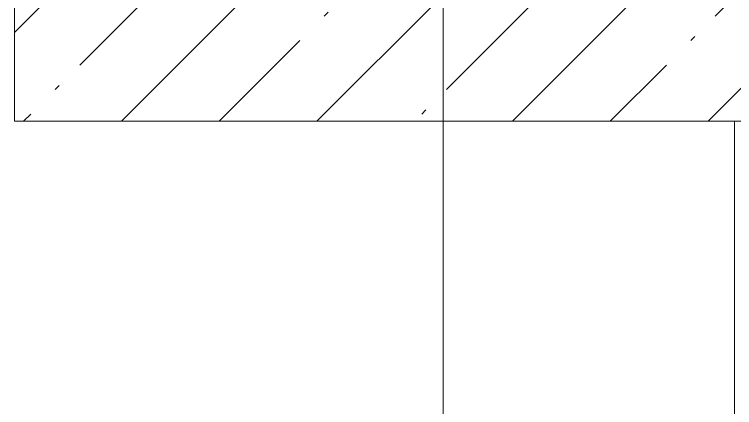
# Model space of a CAD drawing. Header units: millimetres. Extents: x 35770 to 248499, y -12553 to 31000.
# Drawn here: x 56410 to 56830, y 7233.1 to 7462.3 of the extents above; entities that cross this region are included whole.
import ezdxf

# ---------------------------------------------------------------- set-up
doc = ezdxf.new("R2010")
doc.units = ezdxf.units.MM
doc.linetypes.add('Осевая', pattern=[3175, 635, -476.25, 1587.5, -476.25])
doc.layers.add('A-WALL-1', color=9, linetype='Continuous', lineweight=9, true_color=0x808080)
doc.layers.add('S-COLS-1', color=9, linetype='Continuous', lineweight=9, true_color=0x808080)
doc.layers.add('S-COLS', color=7, linetype='Continuous', lineweight=9)
doc.layers.add('Оси-2', color=7, linetype='Осевая', lineweight=9)

# ---------------------------------------------------------------- blocks, each defined once
blk = doc.blocks.new('BSC_Колонна _Прямоугольная - 500х500-V18-План отделки полов с раскладкой материалов 1 этажа в осях 17-23')
at = {"layer": 'S-COLS'}
h = blk.add_hatch(dxfattribs=at)
h.set_pattern_fill('FP_34', color=256, style=0, pattern_type=2)
h.set_pattern_definition([(45, (-56660, -7650), (-57.02463, 57.02463), []), (45, (-56602.975, -7650), (-57.02463, 57.02463), [100.806, -20.161, 3.353, -16.808])])
h.paths.add_polyline_path([(-250, -250), (250, -250), (250, 250), (-250, 250), (-250, -122.88)])
at = {"layer": 'S-COLS-1'}
for p, q in [((-250, 250), (-250, -250)), ((-250, -250), (250, -250))]:
    blk.add_line(p, q, dxfattribs=at)

msp = doc.modelspace()

# ---------------------------------------------------------------- linework, layer by layer
at = {"layer": 'A-WALL-1'}
msp.add_line((56830, 7400), (56830, 7150), dxfattribs=at)
at = {"layer": 'Оси-2'}
msp.add_line((56660, 593.74), (56660, 24898.07), dxfattribs=at)

# ---------------------------------------------------------------- block references
at = {"layer": 'S-COLS'}
msp.add_blockref('BSC_Колонна _Прямоугольная - 500х500-V18-План отделки полов с раскладкой материалов 1 этажа в осях 17-23', (56660, 7650), dxfattribs=at)

doc.saveas('drawing.dxf')
